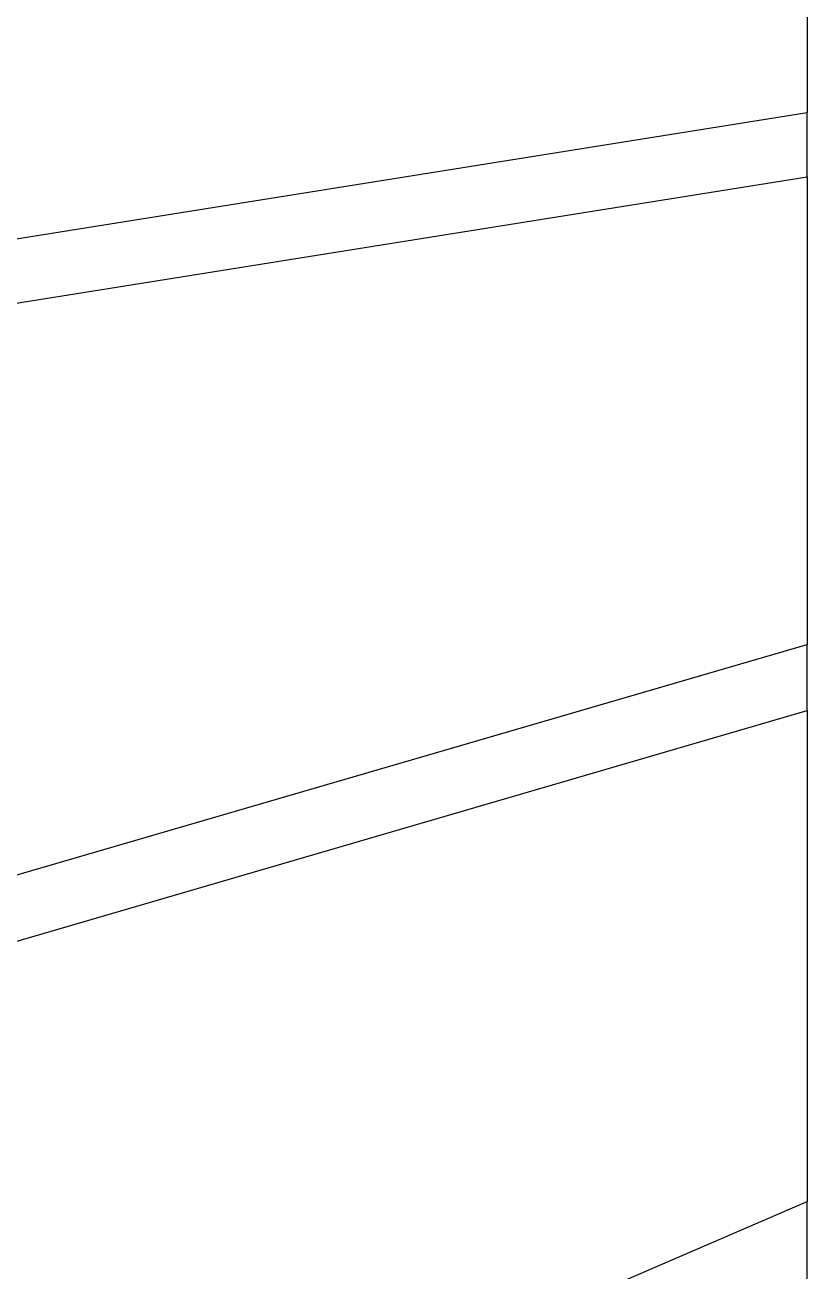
# Model space of a CAD drawing. Header units: millimetres. Extents: x 0 to 157650, y 0 to 89100.
# Drawn here: x 105685 to 110838, y 51117 to 59330 of the extents above; entities that cross this region are included whole.
import ezdxf

# ---------------------------------------------------------------- set-up
doc = ezdxf.new("R2010")
doc.units = ezdxf.units.MM
doc.header["$LTSCALE"] = 150
doc.layers.add('Hatch', color=7, linetype='Continuous', lineweight=18)
doc.layers.add('Visible', color=7, linetype='Continuous', lineweight=25)

msp = doc.modelspace()

# ---------------------------------------------------------------- hatches: boundary and pattern name
at = {"layer": 'Hatch'}
h = msp.add_hatch(dxfattribs=at)
h.set_pattern_fill('ANSI31', color=256, scale=3810, angle=-14.999977780745, style=0)
h.set_pattern_definition([(30.000022219255, (0, 0), (-238.1251599456498, 412.4445062076336), [])])
edge = h.paths.add_edge_path()
edge.add_line((108123.4879463315, 42159.58709388264), (108086.8065875741, 42159.58709388264))
edge.add_ellipse((137412.9492791453, 62779.96184395169), major_axis=(19200.00000006426, -30275.11354226793), ratio=1, start_angle=269.9999999999994, end_angle=272.7303477327447, ccw=False)
edge.add_ellipse((137412.9492789841, 62779.96184385057), major_axis=(18899.9999998964, -30463.2975889012), ratio=1, start_angle=269.9999999999999, end_angle=270.5659876102085, ccw=False)
edge.add_ellipse((137412.9492791489, 62779.96184395414), major_axis=(-3600.000000000085, -35668.78887767279), ratio=1, start_angle=270.00000000000017, end_angle=307.5795037802839, ccw=False)
edge.add_ellipse((137412.949278965, 62779.96184397389), major_axis=(-3899.999999980316, -35637.23474102448), ratio=1, start_angle=269.99999999999784, end_angle=270.4821088476203, ccw=False)
edge.add_ellipse((137412.9492772113, 62779.96184416919), major_axis=(-4012.253517421899, -35624.77117922516), ratio=1, start_angle=270, end_angle=270.1805070568376, ccw=False)
edge.add_line((101788.1780979862, 66792.2153615911), (101817.9896219872, 66788.8578272667))
edge.add_ellipse((137412.949279149, 62779.96184395414), major_axis=(-20620.37475007149, 29289.46133281754), ratio=1, start_angle=48.42779682903527, end_angle=90.00000000000006)

# ---------------------------------------------------------------- linework, layer by layer
at = {"layer": 'Visible', "color": 9, "true_color": 0xc0c0c0}
for p, q in [((110838.184043082, 61028.21557346602), (110838.184043082, 58752.37141053333)), ((104409.9018413875, 57726.79056015423), (110838.1840430819, 58752.37141053333)), ((110838.184043082, 58327.97111578716), (110838.184043082, 58752.37141053333)), ((104475.9308252559, 57312.92466002565), (110838.184043082, 58327.9711157872)), ((110838.184043082, 58327.97111578717), (110838.184043082, 55247.5551627383)), ((105302.6645891638, 53633.0882069892), (110838.1840430821, 55247.55516273831)), ((110838.1840430821, 54810.99392515779), (110838.1840430821, 55247.55516273832)), ((105420.0086001217, 53230.75104353997), (110838.1840430821, 54810.99392515776)), ((110838.184043082, 54810.99392515778), (110838.184043082, 51576.59611874516)), ((106674.4295273683, 49778.15822974079), (110838.1840430819, 51576.59611874518)), ((110838.1840430819, 51026.61169575011), (110838.1840430819, 51576.59611874516))]:
    msp.add_line(p, q, dxfattribs=at)
for radius, end in [(35850.00000000009, 215.1125742343866), (35820.00000000009, 215.1463223776695)]:
    msp.add_arc((137412.949279149, 62779.96184395414), radius, 173.5741192067048, end, dxfattribs=at)

doc.saveas('drawing.dxf')
